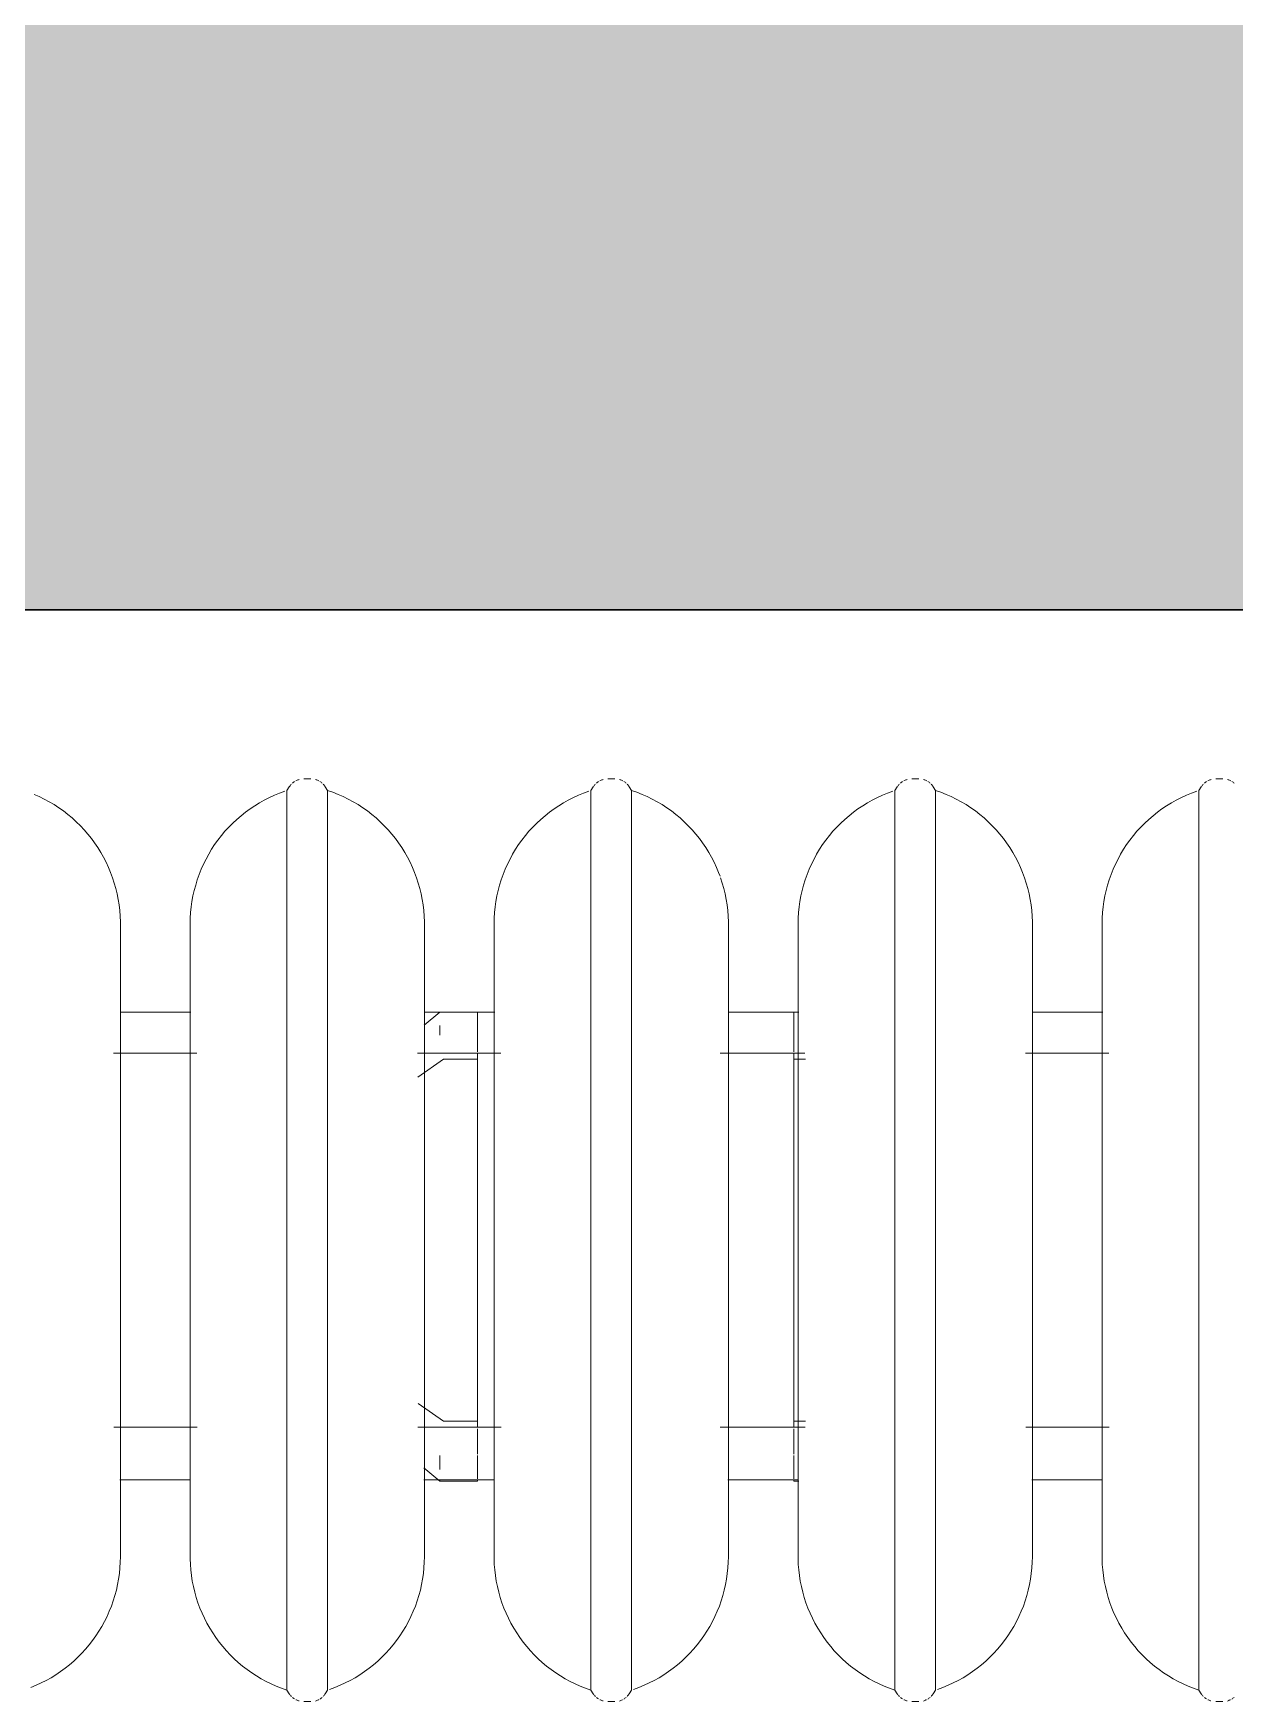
# Model space of a CAD drawing. Header units: inches. Extents: x -1176 to 1482, y -2527 to 978.
# Drawn here: x -857.86 to -845.02, y 778.2 to 796.04 of the extents above; entities that cross this region are included whole.
import ezdxf

# ---------------------------------------------------------------- set-up
doc = ezdxf.new("R2010")
doc.units = ezdxf.units.IN
doc.header["$MEASUREMENT"] = 0
for name, color, linetype, lineweight in [('A-GENM', 13, 'Continuous', 18), ('A-WALL', 113, 'Continuous', 18), ('A-WALL-PATT', 111, 'Continuous', 18)]:
    doc.layers.add(name, color=color, linetype=linetype, lineweight=lineweight)

# ---------------------------------------------------------------- blocks, each defined once
blk = doc.blocks.new('Cast_Iron_Radiator_8182 - Cast_Iron_Radiator_8182-V80-3rd Floor Power _ Signal')
at = {"layer": 'A-GENM', "lineweight": 9}
for p, q in [((-5.943, 4.848), (-5.968, 4.809)), ((-5.75, 4.933), (-5.787, 4.933)), ((-5.713, 4.933), (-5.75, 4.933)), ((-5.532, 4.809), (-5.557, 4.848)), ((-2.693, 4.848), (-2.718, 4.809)), ((-2.5, 4.933), (-2.537, 4.933)), ((-2.463, 4.933), (-2.5, 4.933)), ((-2.282, 4.809), (-2.307, 4.848)), ((0.557, 4.848), (0.532, 4.809)), ((0.75, 4.933), (0.713, 4.933)), ((0.787, 4.933), (0.75, 4.933)), ((-5.968, 1), (-5.968, 4.809)), ((-5.532, 1), (-5.532, 4.809)), ((-2.718, 1), (-2.718, 4.809)), ((-2.282, 1), (-2.282, 4.809)), ((0.532, 1), (0.532, 4.809)), ((-7.584, 2.438), (-7.751, 2.298)), ((-7.179, 2.438), (-7.584, 2.438)), ((-6.996, 2.438), (-7.179, 2.438)), ((-7.179, 2.291), (-7.179, 2.438)), ((-3.746, 2.438), (-4.501, 2.438)), ((-0.496, 2.438), (-1.251, 2.438)), ((-7.584, 2.192), (-7.584, 2.296)), ((-7.179, 2.296), (-7.179, 2.192)), ((-7.179, 2.013), (-7.179, 2.188)), ((-6.932, 2), (-7.179, 2)), ((-7.179, -2), (-7.179, 2)), ((-3.682, 2), (-4.587, 2)), ((-0.432, 2), (-1.322, 2)), ((-7.545, 1.935), (-7.817, 1.744)), ((-7.179, 1.935), (-7.545, 1.935)), ((-7.002, 1), (-7.002, -1)), ((-5.968, -1), (-5.968, 1)), ((-5.532, -1), (-5.532, 1)), ((-4.498, -1), (-4.498, 1)), ((-3.752, 1), (-3.752, -1)), ((-2.718, -1), (-2.718, 1)), ((-2.282, -1), (-2.282, 1)), ((-1.248, -1), (-1.248, 1)), ((-0.502, 1), (-0.502, -1)), ((0.532, -1), (0.532, 1)), ((-5.968, -4.809), (-5.968, -1)), ((-5.532, -4.809), (-5.532, -1)), ((-2.718, -4.809), (-2.718, -1)), ((-2.282, -4.809), (-2.282, -1)), ((0.532, -4.809), (0.532, -1)), ((-7.815, -1.745), (-7.545, -1.935)), ((-7.545, -1.935), (-7.179, -1.935)), ((-7.179, -2), (-6.928, -2)), ((-7.179, -2.287), (-7.179, -2.017)), ((-4.587, -2), (-3.678, -2)), ((-1.318, -2), (-0.428, -2)), ((-7.584, -2.452), (-7.584, -2.301)), ((-7.179, -2.301), (-7.179, -2.452)), ((-7.754, -2.432), (-7.584, -2.575)), ((-7.179, -2.551), (-7.179, -2.436)), ((-7.584, -2.575), (-7.584, -2.565)), ((-7.584, -2.575), (-7.179, -2.575)), ((-7.179, -2.562), (-6.997, -2.562)), ((-7.179, -2.565), (-7.179, -2.575)), ((-4.503, -2.562), (-3.747, -2.562)), ((-1.253, -2.562), (-0.497, -2.562)), ((-5.968, -4.809), (-5.943, -4.848)), ((-5.557, -4.848), (-5.532, -4.809)), ((-2.718, -4.809), (-2.693, -4.848)), ((-2.307, -4.848), (-2.282, -4.809)), ((0.532, -4.809), (0.557, -4.848)), ((-5.787, -4.933), (-5.75, -4.933)), ((-5.75, -4.933), (-5.713, -4.933)), ((-2.537, -4.933), (-2.5, -4.933)), ((-2.5, -4.933), (-2.463, -4.933)), ((0.713, -4.933), (0.75, -4.933)), ((0.75, -4.933), (0.787, -4.933))]:
    blk.add_line(p, q, dxfattribs=at)
at = {"layer": 'A-GENM', "lineweight": 9, "flags": 128}
for points in [[(-5.943, 4.848), (-5.938, 4.854), (-5.934, 4.86), (-5.929, 4.866), (-5.925, 4.872), (-5.919, 4.877)], [(-5.909, 4.887), (-5.903, 4.892), (-5.897, 4.896), (-5.891, 4.901), (-5.885, 4.905)], [(-5.872, 4.912), (-5.865, 4.915), (-5.858, 4.918), (-5.851, 4.921), (-5.844, 4.924), (-5.837, 4.926)], [(-5.662, 4.925), (-5.655, 4.923), (-5.648, 4.921), (-5.641, 4.918), (-5.634, 4.915), (-5.627, 4.912)], [(-5.614, 4.904), (-5.608, 4.9), (-5.602, 4.896), (-5.596, 4.891), (-5.591, 4.887)], [(-5.58, 4.876), (-5.575, 4.871), (-5.57, 4.865), (-5.565, 4.859), (-5.561, 4.854), (-5.557, 4.848)], [(-2.693, 4.848), (-2.688, 4.854), (-2.684, 4.86), (-2.679, 4.866), (-2.675, 4.872), (-2.669, 4.877)], [(-2.659, 4.887), (-2.653, 4.892), (-2.647, 4.896), (-2.641, 4.901), (-2.635, 4.905)], [(-2.622, 4.912), (-2.615, 4.915), (-2.608, 4.918), (-2.601, 4.921), (-2.594, 4.924), (-2.587, 4.926)], [(-2.412, 4.925), (-2.405, 4.923), (-2.398, 4.921), (-2.391, 4.918), (-2.384, 4.915), (-2.377, 4.912)], [(-2.364, 4.904), (-2.358, 4.9), (-2.352, 4.896), (-2.346, 4.891), (-2.341, 4.887)], [(-2.33, 4.876), (-2.325, 4.871), (-2.32, 4.865), (-2.315, 4.859), (-2.311, 4.854), (-2.307, 4.848)], [(0.557, 4.848), (0.562, 4.854), (0.566, 4.86), (0.571, 4.866), (0.575, 4.872), (0.581, 4.877)], [(0.591, 4.887), (0.597, 4.892), (0.603, 4.896), (0.609, 4.901), (0.615, 4.905)], [(0.628, 4.912), (0.635, 4.915), (0.642, 4.918), (0.649, 4.921), (0.656, 4.924), (0.663, 4.926)], [(0.838, 4.925), (0.845, 4.923), (0.852, 4.921), (0.859, 4.918), (0.866, 4.915), (0.873, 4.912)], [(0.886, 4.904), (0.892, 4.9), (0.898, 4.896), (0.904, 4.891), (0.909, 4.887)], [(-7.002, 3.383), (-7.001, 3.443), (-6.997, 3.503), (-6.991, 3.563), (-6.983, 3.622), (-6.972, 3.681), (-6.959, 3.74), (-6.943, 3.798), (-6.926, 3.855), (-6.906, 3.911), (-6.883, 3.967), (-6.859, 4.022), (-6.832, 4.076), (-6.804, 4.128), (-6.773, 4.18), (-6.74, 4.23), (-6.705, 4.279), (-6.668, 4.326), (-6.63, 4.372), (-6.589, 4.416), (-6.547, 4.459), (-6.503, 4.5), (-6.458, 4.539), (-6.411, 4.576), (-6.362, 4.612), (-6.312, 4.645), (-6.261, 4.677), (-6.209, 4.706), (-6.155, 4.733), (-6.101, 4.758), (-6.045, 4.781), (-5.989, 4.802)], [(-5.532, 4.809), (-5.475, 4.789), (-5.419, 4.767), (-5.365, 4.743), (-5.311, 4.716), (-5.258, 4.688), (-5.206, 4.657), (-5.156, 4.624), (-5.107, 4.59), (-5.059, 4.553), (-5.013, 4.515), (-4.969, 4.474), (-4.926, 4.432), (-4.885, 4.389), (-4.846, 4.343), (-4.808, 4.296), (-4.773, 4.248), (-4.739, 4.198), (-4.707, 4.147), (-4.678, 4.095), (-4.651, 4.042), (-4.625, 3.987), (-4.602, 3.932), (-4.587, 3.892)], [(-3.752, 3.383), (-3.751, 3.443), (-3.747, 3.503), (-3.741, 3.563), (-3.733, 3.622), (-3.722, 3.681), (-3.709, 3.74), (-3.693, 3.798), (-3.676, 3.855), (-3.656, 3.911), (-3.633, 3.967), (-3.609, 4.022), (-3.582, 4.076), (-3.554, 4.128), (-3.523, 4.18), (-3.49, 4.23), (-3.455, 4.279), (-3.418, 4.326), (-3.38, 4.372), (-3.339, 4.416), (-3.297, 4.459), (-3.253, 4.5), (-3.208, 4.539), (-3.161, 4.576), (-3.112, 4.612), (-3.062, 4.645), (-3.011, 4.677), (-2.959, 4.706), (-2.905, 4.733), (-2.851, 4.758), (-2.795, 4.781), (-2.739, 4.802)], [(-2.282, 4.809), (-2.225, 4.789), (-2.169, 4.767), (-2.115, 4.743), (-2.061, 4.716), (-2.008, 4.688), (-1.956, 4.657), (-1.906, 4.624), (-1.857, 4.59), (-1.809, 4.553), (-1.763, 4.515), (-1.719, 4.474), (-1.676, 4.432), (-1.635, 4.389), (-1.596, 4.343), (-1.558, 4.296), (-1.523, 4.248), (-1.489, 4.198), (-1.457, 4.147), (-1.428, 4.095), (-1.401, 4.042), (-1.375, 3.987), (-1.352, 3.932), (-1.331, 3.876), (-1.313, 3.819), (-1.297, 3.761), (-1.283, 3.703), (-1.271, 3.644), (-1.262, 3.585), (-1.255, 3.525), (-1.25, 3.465), (-1.248, 3.405), (-1.248, 3.383)], [(-0.502, 3.383), (-0.501, 3.443), (-0.497, 3.503), (-0.491, 3.563), (-0.483, 3.622), (-0.472, 3.681), (-0.459, 3.74), (-0.443, 3.798), (-0.426, 3.855), (-0.406, 3.911), (-0.383, 3.967), (-0.359, 4.022), (-0.332, 4.076), (-0.304, 4.128), (-0.273, 4.18), (-0.24, 4.23), (-0.205, 4.279), (-0.168, 4.326), (-0.13, 4.372), (-0.089, 4.416), (-0.047, 4.459), (-0.003, 4.5), (0.042, 4.539), (0.089, 4.576), (0.138, 4.612), (0.188, 4.645), (0.239, 4.677), (0.291, 4.706), (0.345, 4.733), (0.399, 4.758), (0.455, 4.781), (0.511, 4.802)], [(-4.581, 3.876), (-4.563, 3.819), (-4.547, 3.761), (-4.533, 3.703), (-4.521, 3.644), (-4.512, 3.585), (-4.505, 3.525), (-4.5, 3.465), (-4.498, 3.405), (-4.498, 3.383)], [(-7.002, 2.438), (-7.002, 2.498), (-7.002, 2.571), (-7.002, 2.642), (-7.002, 2.71), (-7.002, 2.775), (-7.002, 2.837), (-7.002, 2.896), (-7.002, 2.952), (-7.002, 3.005), (-7.002, 3.055), (-7.002, 3.102), (-7.002, 3.145), (-7.002, 3.185), (-7.002, 3.221), (-7.002, 3.254), (-7.002, 3.283), (-7.002, 3.309), (-7.002, 3.33), (-7.002, 3.348), (-7.002, 3.363), (-7.002, 3.373), (-7.002, 3.38), (-7.002, 3.383), (-7.002, 3.383)], [(-7.002, 3.383), (-7.002, 3.381), (-7.002, 3.375), (-7.002, 3.366), (-7.002, 3.353), (-7.002, 3.336), (-7.002, 3.315), (-7.002, 3.29), (-7.002, 3.262), (-7.002, 3.23), (-7.002, 3.195), (-7.002, 3.156), (-7.002, 3.114), (-7.002, 3.068), (-7.002, 3.019), (-7.002, 2.967), (-7.002, 2.911), (-7.002, 2.853), (-7.002, 2.792), (-7.002, 2.727), (-7.002, 2.66), (-7.002, 2.591), (-7.002, 2.518), (-7.002, 2.444), (-7.002, 2.367), (-7.002, 2.288), (-7.002, 2.206), (-7.002, 2.123), (-7.002, 2.038), (-7.002, 1.952), (-7.002, 1.864), (-7.002, 1.774), (-7.002, 1.683), (-7.002, 1.591), (-7.002, 1.499), (-7.002, 1.405), (-7.002, 1.311), (-7.002, 1.216), (-7.002, 1.121), (-7.002, 1.026), (-7.002, 1)], [(-4.498, 3.383), (-4.498, 3.381), (-4.498, 3.375), (-4.498, 3.366), (-4.498, 3.353), (-4.498, 3.336), (-4.498, 3.315), (-4.498, 3.29), (-4.498, 3.262), (-4.498, 3.23), (-4.498, 3.195), (-4.498, 3.156), (-4.498, 3.114), (-4.498, 3.068), (-4.498, 3.019), (-4.498, 2.967), (-4.498, 2.911), (-4.498, 2.853), (-4.498, 2.792), (-4.498, 2.727), (-4.498, 2.66), (-4.498, 2.591), (-4.498, 2.518), (-4.498, 2.444)], [(-4.498, 1), (-4.498, 1.095), (-4.498, 1.19), (-4.498, 1.285), (-4.498, 1.38), (-4.498, 1.473), (-4.498, 1.566), (-4.498, 1.659), (-4.498, 1.75), (-4.498, 1.839), (-4.498, 1.928), (-4.498, 2.015), (-4.498, 2.1), (-4.498, 2.184), (-4.498, 2.266), (-4.498, 2.346), (-4.498, 2.423), (-4.498, 2.498), (-4.498, 2.571), (-4.498, 2.642), (-4.498, 2.71), (-4.498, 2.775), (-4.498, 2.837), (-4.498, 2.896), (-4.498, 2.952), (-4.498, 3.005), (-4.498, 3.055), (-4.498, 3.102), (-4.498, 3.145), (-4.498, 3.185), (-4.498, 3.221), (-4.498, 3.254), (-4.498, 3.283), (-4.498, 3.309), (-4.498, 3.33), (-4.498, 3.348), (-4.498, 3.363), (-4.498, 3.373), (-4.498, 3.38), (-4.498, 3.383), (-4.498, 3.383)], [(-3.752, 2.438), (-3.752, 2.498), (-3.752, 2.571), (-3.752, 2.642), (-3.752, 2.71), (-3.752, 2.775), (-3.752, 2.837), (-3.752, 2.896), (-3.752, 2.952), (-3.752, 3.005), (-3.752, 3.055), (-3.752, 3.102), (-3.752, 3.145), (-3.752, 3.185), (-3.752, 3.221), (-3.752, 3.254), (-3.752, 3.283), (-3.752, 3.309), (-3.752, 3.33), (-3.752, 3.348), (-3.752, 3.363), (-3.752, 3.373), (-3.752, 3.38), (-3.752, 3.383), (-3.752, 3.383)], [(-3.752, 3.383), (-3.752, 3.381), (-3.752, 3.375), (-3.752, 3.366), (-3.752, 3.353), (-3.752, 3.336), (-3.752, 3.315), (-3.752, 3.29), (-3.752, 3.262), (-3.752, 3.23), (-3.752, 3.195), (-3.752, 3.156), (-3.752, 3.114), (-3.752, 3.068), (-3.752, 3.019), (-3.752, 2.967), (-3.752, 2.911), (-3.752, 2.853), (-3.752, 2.792), (-3.752, 2.727), (-3.752, 2.66), (-3.752, 2.591), (-3.752, 2.518), (-3.752, 2.444), (-3.752, 2.367), (-3.752, 2.288), (-3.752, 2.206), (-3.752, 2.123), (-3.752, 2.038), (-3.752, 1.952), (-3.752, 1.864), (-3.752, 1.774), (-3.752, 1.683), (-3.752, 1.591), (-3.752, 1.499), (-3.752, 1.405), (-3.752, 1.311), (-3.752, 1.216), (-3.752, 1.121), (-3.752, 1.026), (-3.752, 1)], [(-1.248, 3.383), (-1.248, 3.381), (-1.248, 3.375), (-1.248, 3.366), (-1.248, 3.353), (-1.248, 3.336), (-1.248, 3.315), (-1.248, 3.29), (-1.248, 3.262), (-1.248, 3.23), (-1.248, 3.195), (-1.248, 3.156), (-1.248, 3.114), (-1.248, 3.068), (-1.248, 3.019), (-1.248, 2.967), (-1.248, 2.911), (-1.248, 2.853), (-1.248, 2.792), (-1.248, 2.727), (-1.248, 2.66), (-1.248, 2.591), (-1.248, 2.518), (-1.248, 2.444)], [(-1.248, 1), (-1.248, 1.095), (-1.248, 1.19), (-1.248, 1.285), (-1.248, 1.38), (-1.248, 1.473), (-1.248, 1.566), (-1.248, 1.659), (-1.248, 1.75), (-1.248, 1.839), (-1.248, 1.928), (-1.248, 2.015), (-1.248, 2.1), (-1.248, 2.184), (-1.248, 2.266), (-1.248, 2.346), (-1.248, 2.423), (-1.248, 2.498), (-1.248, 2.571), (-1.248, 2.642), (-1.248, 2.71), (-1.248, 2.775), (-1.248, 2.837), (-1.248, 2.896), (-1.248, 2.952), (-1.248, 3.005), (-1.248, 3.055), (-1.248, 3.102), (-1.248, 3.145), (-1.248, 3.185), (-1.248, 3.221), (-1.248, 3.254), (-1.248, 3.283), (-1.248, 3.309), (-1.248, 3.33), (-1.248, 3.348), (-1.248, 3.363), (-1.248, 3.373), (-1.248, 3.38), (-1.248, 3.383), (-1.248, 3.383)], [(-0.502, 2.438), (-0.502, 2.498), (-0.502, 2.571), (-0.502, 2.642), (-0.502, 2.71), (-0.502, 2.775), (-0.502, 2.837), (-0.502, 2.896), (-0.502, 2.952), (-0.502, 3.005), (-0.502, 3.055), (-0.502, 3.102), (-0.502, 3.145), (-0.502, 3.185), (-0.502, 3.221), (-0.502, 3.254), (-0.502, 3.283), (-0.502, 3.309), (-0.502, 3.33), (-0.502, 3.348), (-0.502, 3.363), (-0.502, 3.373), (-0.502, 3.38), (-0.502, 3.383), (-0.502, 3.383)], [(-0.502, 3.383), (-0.502, 3.381), (-0.502, 3.375), (-0.502, 3.366), (-0.502, 3.353), (-0.502, 3.336), (-0.502, 3.315), (-0.502, 3.29), (-0.502, 3.262), (-0.502, 3.23), (-0.502, 3.195), (-0.502, 3.156), (-0.502, 3.114), (-0.502, 3.068), (-0.502, 3.019), (-0.502, 2.967), (-0.502, 2.911), (-0.502, 2.853), (-0.502, 2.792), (-0.502, 2.727), (-0.502, 2.66), (-0.502, 2.591), (-0.502, 2.518), (-0.502, 2.444), (-0.502, 2.367), (-0.502, 2.288), (-0.502, 2.206), (-0.502, 2.123), (-0.502, 2.038), (-0.502, 1.952), (-0.502, 1.864), (-0.502, 1.774), (-0.502, 1.683), (-0.502, 1.591), (-0.502, 1.499), (-0.502, 1.405), (-0.502, 1.311), (-0.502, 1.216), (-0.502, 1.121), (-0.502, 1.026), (-0.502, 1)], [(-7.002, -1), (-7.002, -1.095), (-7.002, -1.19), (-7.002, -1.285), (-7.002, -1.38), (-7.002, -1.473), (-7.002, -1.566), (-7.002, -1.659), (-7.002, -1.75), (-7.002, -1.839), (-7.002, -1.928), (-7.002, -2.015), (-7.002, -2.1), (-7.002, -2.184), (-7.002, -2.266), (-7.002, -2.346), (-7.002, -2.423), (-7.002, -2.498), (-7.002, -2.571), (-7.002, -2.642), (-7.002, -2.71), (-7.002, -2.775), (-7.002, -2.837), (-7.002, -2.896), (-7.002, -2.952), (-7.002, -3.005), (-7.002, -3.055), (-7.002, -3.102), (-7.002, -3.145), (-7.002, -3.185), (-7.002, -3.221), (-7.002, -3.254), (-7.002, -3.283), (-7.002, -3.309), (-7.002, -3.33), (-7.002, -3.348), (-7.002, -3.363), (-7.002, -3.373), (-7.002, -3.38), (-7.002, -3.383), (-7.002, -3.383)], [(-4.498, -3.383), (-4.498, -3.381), (-4.498, -3.375), (-4.498, -3.366), (-4.498, -3.353), (-4.498, -3.336), (-4.498, -3.315), (-4.498, -3.29), (-4.498, -3.262), (-4.498, -3.23), (-4.498, -3.195), (-4.498, -3.156), (-4.498, -3.114), (-4.498, -3.068), (-4.498, -3.019), (-4.498, -2.967), (-4.498, -2.911), (-4.498, -2.853), (-4.498, -2.792), (-4.498, -2.727), (-4.498, -2.66), (-4.498, -2.591), (-4.498, -2.518), (-4.498, -2.444), (-4.498, -2.367), (-4.498, -2.288), (-4.498, -2.206), (-4.498, -2.123), (-4.498, -2.038), (-4.498, -1.952), (-4.498, -1.864), (-4.498, -1.774), (-4.498, -1.683), (-4.498, -1.591), (-4.498, -1.499), (-4.498, -1.405), (-4.498, -1.311), (-4.498, -1.216), (-4.498, -1.121), (-4.498, -1.026), (-4.498, -1)], [(-3.752, -1), (-3.752, -1.095), (-3.752, -1.19), (-3.752, -1.285), (-3.752, -1.38), (-3.752, -1.473), (-3.752, -1.566), (-3.752, -1.659), (-3.752, -1.75), (-3.752, -1.839), (-3.752, -1.928), (-3.752, -2.015), (-3.752, -2.1), (-3.752, -2.184), (-3.752, -2.266), (-3.752, -2.346), (-3.752, -2.423), (-3.752, -2.498), (-3.752, -2.571), (-3.752, -2.642), (-3.752, -2.71), (-3.752, -2.775), (-3.752, -2.837), (-3.752, -2.896), (-3.752, -2.952), (-3.752, -3.005), (-3.752, -3.055), (-3.752, -3.102), (-3.752, -3.145), (-3.752, -3.185), (-3.752, -3.221), (-3.752, -3.254), (-3.752, -3.283), (-3.752, -3.309), (-3.752, -3.33), (-3.752, -3.348), (-3.752, -3.363), (-3.752, -3.373), (-3.752, -3.38), (-3.752, -3.383), (-3.752, -3.383)], [(-1.248, -3.383), (-1.248, -3.381), (-1.248, -3.375), (-1.248, -3.366), (-1.248, -3.353), (-1.248, -3.336), (-1.248, -3.315), (-1.248, -3.29), (-1.248, -3.262), (-1.248, -3.23), (-1.248, -3.195), (-1.248, -3.156), (-1.248, -3.114), (-1.248, -3.068), (-1.248, -3.019), (-1.248, -2.967), (-1.248, -2.911), (-1.248, -2.853), (-1.248, -2.792), (-1.248, -2.727), (-1.248, -2.66), (-1.248, -2.591), (-1.248, -2.518), (-1.248, -2.444), (-1.248, -2.367), (-1.248, -2.288), (-1.248, -2.206), (-1.248, -2.123), (-1.248, -2.038), (-1.248, -1.952), (-1.248, -1.864), (-1.248, -1.774), (-1.248, -1.683), (-1.248, -1.591), (-1.248, -1.499), (-1.248, -1.405), (-1.248, -1.311), (-1.248, -1.216), (-1.248, -1.121), (-1.248, -1.026), (-1.248, -1)], [(-0.502, -1), (-0.502, -1.095), (-0.502, -1.19), (-0.502, -1.285), (-0.502, -1.38), (-0.502, -1.473), (-0.502, -1.566), (-0.502, -1.659), (-0.502, -1.75), (-0.502, -1.839), (-0.502, -1.928), (-0.502, -2.015), (-0.502, -2.1), (-0.502, -2.184), (-0.502, -2.266), (-0.502, -2.346), (-0.502, -2.423), (-0.502, -2.498), (-0.502, -2.571), (-0.502, -2.642), (-0.502, -2.71), (-0.502, -2.775), (-0.502, -2.837), (-0.502, -2.896), (-0.502, -2.952), (-0.502, -3.005), (-0.502, -3.055), (-0.502, -3.102), (-0.502, -3.145), (-0.502, -3.185), (-0.502, -3.221), (-0.502, -3.254), (-0.502, -3.283), (-0.502, -3.309), (-0.502, -3.33), (-0.502, -3.348), (-0.502, -3.363), (-0.502, -3.373), (-0.502, -3.38), (-0.502, -3.383), (-0.502, -3.383)], [(-7.002, -3.383), (-7.002, -3.381), (-7.002, -3.375), (-7.002, -3.366), (-7.002, -3.353), (-7.002, -3.336), (-7.002, -3.315), (-7.002, -3.29), (-7.002, -3.262), (-7.002, -3.23), (-7.002, -3.195), (-7.002, -3.156), (-7.002, -3.114), (-7.002, -3.068), (-7.002, -3.019), (-7.002, -2.967), (-7.002, -2.911), (-7.002, -2.853), (-7.002, -2.792), (-7.002, -2.727), (-7.002, -2.66), (-7.002, -2.591), (-7.002, -2.562)], [(-4.498, -2.571), (-4.498, -2.642), (-4.498, -2.71), (-4.498, -2.775), (-4.498, -2.837), (-4.498, -2.896), (-4.498, -2.952), (-4.498, -3.005), (-4.498, -3.055), (-4.498, -3.102), (-4.498, -3.145), (-4.498, -3.185), (-4.498, -3.221), (-4.498, -3.254), (-4.498, -3.283), (-4.498, -3.309), (-4.498, -3.33), (-4.498, -3.348), (-4.498, -3.363), (-4.498, -3.373), (-4.498, -3.38), (-4.498, -3.383), (-4.498, -3.383)], [(-3.752, -3.383), (-3.752, -3.381), (-3.752, -3.375), (-3.752, -3.366), (-3.752, -3.353), (-3.752, -3.336), (-3.752, -3.315), (-3.752, -3.29), (-3.752, -3.262), (-3.752, -3.23), (-3.752, -3.195), (-3.752, -3.156), (-3.752, -3.114), (-3.752, -3.068), (-3.752, -3.019), (-3.752, -2.967), (-3.752, -2.911), (-3.752, -2.853), (-3.752, -2.792), (-3.752, -2.727), (-3.752, -2.66), (-3.752, -2.591)], [(-1.248, -2.571), (-1.248, -2.642), (-1.248, -2.71), (-1.248, -2.775), (-1.248, -2.837), (-1.248, -2.896), (-1.248, -2.952), (-1.248, -3.005), (-1.248, -3.055), (-1.248, -3.102), (-1.248, -3.145), (-1.248, -3.185), (-1.248, -3.221), (-1.248, -3.254), (-1.248, -3.283), (-1.248, -3.309), (-1.248, -3.33), (-1.248, -3.348), (-1.248, -3.363), (-1.248, -3.373), (-1.248, -3.38), (-1.248, -3.383), (-1.248, -3.383)], [(-0.502, -3.383), (-0.502, -3.381), (-0.502, -3.375), (-0.502, -3.366), (-0.502, -3.353), (-0.502, -3.336), (-0.502, -3.315), (-0.502, -3.29), (-0.502, -3.262), (-0.502, -3.23), (-0.502, -3.195), (-0.502, -3.156), (-0.502, -3.114), (-0.502, -3.068), (-0.502, -3.019), (-0.502, -2.967), (-0.502, -2.911), (-0.502, -2.853), (-0.502, -2.792), (-0.502, -2.727), (-0.502, -2.66), (-0.502, -2.591), (-0.502, -2.562)], [(-5.968, -4.809), (-6.025, -4.789), (-6.081, -4.767), (-6.135, -4.743), (-6.189, -4.716), (-6.242, -4.688), (-6.294, -4.657), (-6.344, -4.624), (-6.393, -4.59), (-6.441, -4.553), (-6.487, -4.515), (-6.531, -4.474), (-6.574, -4.432), (-6.615, -4.389), (-6.654, -4.343), (-6.692, -4.296), (-6.727, -4.248), (-6.761, -4.198), (-6.793, -4.147), (-6.822, -4.095), (-6.849, -4.042), (-6.875, -3.987), (-6.898, -3.932), (-6.919, -3.876), (-6.937, -3.819), (-6.953, -3.761), (-6.967, -3.703), (-6.979, -3.644), (-6.988, -3.585), (-6.995, -3.525), (-7, -3.465), (-7.002, -3.405), (-7.002, -3.383)], [(-4.498, -3.383), (-4.499, -3.443), (-4.503, -3.503), (-4.509, -3.563), (-4.517, -3.622), (-4.528, -3.681), (-4.541, -3.74), (-4.557, -3.798), (-4.574, -3.855), (-4.594, -3.911), (-4.617, -3.967), (-4.641, -4.022), (-4.668, -4.076), (-4.696, -4.128), (-4.727, -4.18), (-4.76, -4.23), (-4.795, -4.279), (-4.832, -4.326), (-4.87, -4.372), (-4.911, -4.416), (-4.953, -4.459), (-4.997, -4.5), (-5.042, -4.539), (-5.089, -4.576), (-5.138, -4.612), (-5.188, -4.645), (-5.239, -4.677), (-5.291, -4.706), (-5.345, -4.733), (-5.399, -4.758), (-5.455, -4.781), (-5.511, -4.802)], [(-2.718, -4.809), (-2.775, -4.789), (-2.831, -4.767), (-2.885, -4.743), (-2.939, -4.716), (-2.992, -4.688), (-3.044, -4.657), (-3.094, -4.624), (-3.143, -4.59), (-3.191, -4.553), (-3.237, -4.515), (-3.281, -4.474), (-3.324, -4.432), (-3.365, -4.389), (-3.404, -4.343), (-3.442, -4.296), (-3.477, -4.248), (-3.511, -4.198), (-3.543, -4.147), (-3.572, -4.095), (-3.599, -4.042), (-3.625, -3.987), (-3.648, -3.932), (-3.669, -3.876), (-3.687, -3.819), (-3.703, -3.761), (-3.717, -3.703), (-3.729, -3.644), (-3.738, -3.585), (-3.745, -3.525), (-3.75, -3.465), (-3.752, -3.405), (-3.752, -3.383)], [(-1.248, -3.383), (-1.249, -3.443), (-1.253, -3.503), (-1.259, -3.563), (-1.267, -3.622), (-1.278, -3.681), (-1.291, -3.74), (-1.307, -3.798), (-1.324, -3.855), (-1.344, -3.911), (-1.367, -3.967), (-1.391, -4.022), (-1.418, -4.076), (-1.446, -4.128), (-1.477, -4.18), (-1.51, -4.23), (-1.545, -4.279), (-1.582, -4.326), (-1.62, -4.372), (-1.661, -4.416), (-1.703, -4.459), (-1.747, -4.5), (-1.792, -4.539), (-1.839, -4.576), (-1.888, -4.612), (-1.938, -4.645), (-1.989, -4.677), (-2.041, -4.706), (-2.095, -4.733), (-2.149, -4.758), (-2.205, -4.781), (-2.261, -4.802)], [(0.532, -4.809), (0.475, -4.789), (0.419, -4.767), (0.365, -4.743), (0.311, -4.716), (0.258, -4.688), (0.206, -4.657), (0.156, -4.624), (0.107, -4.59), (0.059, -4.553), (0.013, -4.515), (-0.031, -4.474), (-0.074, -4.432), (-0.115, -4.389), (-0.154, -4.343), (-0.192, -4.296), (-0.227, -4.248), (-0.261, -4.198), (-0.293, -4.147), (-0.322, -4.095), (-0.349, -4.042), (-0.375, -3.987), (-0.398, -3.932), (-0.419, -3.876), (-0.437, -3.819), (-0.453, -3.761), (-0.467, -3.703), (-0.479, -3.644), (-0.488, -3.585), (-0.495, -3.525), (-0.5, -3.465), (-0.502, -3.405), (-0.502, -3.383)], [(-5.92, -4.876), (-5.925, -4.871), (-5.93, -4.865), (-5.935, -4.859), (-5.939, -4.854), (-5.943, -4.848)], [(-5.886, -4.904), (-5.892, -4.9), (-5.898, -4.896), (-5.904, -4.891), (-5.909, -4.887)], [(-5.838, -4.925), (-5.845, -4.923), (-5.852, -4.921), (-5.859, -4.918), (-5.866, -4.915), (-5.873, -4.912)], [(-5.628, -4.912), (-5.635, -4.915), (-5.642, -4.918), (-5.649, -4.921), (-5.656, -4.924), (-5.663, -4.926)], [(-5.591, -4.887), (-5.597, -4.892), (-5.603, -4.896), (-5.609, -4.901), (-5.615, -4.905)], [(-5.557, -4.848), (-5.562, -4.854), (-5.566, -4.86), (-5.571, -4.866), (-5.575, -4.872), (-5.581, -4.877)], [(-2.67, -4.876), (-2.675, -4.871), (-2.68, -4.865), (-2.685, -4.859), (-2.689, -4.854), (-2.693, -4.848)], [(-2.636, -4.904), (-2.642, -4.9), (-2.648, -4.896), (-2.654, -4.891), (-2.659, -4.887)], [(-2.588, -4.925), (-2.595, -4.923), (-2.602, -4.921), (-2.609, -4.918), (-2.616, -4.915), (-2.623, -4.912)], [(-2.378, -4.912), (-2.385, -4.915), (-2.392, -4.918), (-2.399, -4.921), (-2.406, -4.924), (-2.413, -4.926)], [(-2.341, -4.887), (-2.347, -4.892), (-2.353, -4.896), (-2.359, -4.901), (-2.365, -4.905)], [(-2.307, -4.848), (-2.312, -4.854), (-2.316, -4.86), (-2.321, -4.866), (-2.325, -4.872), (-2.331, -4.877)], [(0.58, -4.876), (0.575, -4.871), (0.57, -4.865), (0.565, -4.859), (0.561, -4.854), (0.557, -4.848)], [(0.614, -4.904), (0.608, -4.9), (0.602, -4.896), (0.596, -4.891), (0.591, -4.887)], [(0.662, -4.925), (0.655, -4.923), (0.648, -4.921), (0.641, -4.918), (0.634, -4.915), (0.627, -4.912)], [(0.872, -4.912), (0.865, -4.915), (0.858, -4.918), (0.851, -4.921), (0.844, -4.924), (0.837, -4.926)], [(0.909, -4.887), (0.903, -4.892), (0.897, -4.896), (0.891, -4.901), (0.885, -4.905)]]:
    blk.add_lwpolyline(points, dxfattribs=at)
blk = doc.blocks.new('Cast_Iron_Radiator_8182 - Cast_Iron_Radiator_8182-V81-3rd Floor Power _ Signal')
at = {"layer": 'A-GENM', "lineweight": 9}
for p, q in [((10.307, 4.848), (10.282, 4.809)), ((10.5, 4.933), (10.463, 4.933)), ((10.537, 4.933), (10.5, 4.933)), ((10.718, 4.809), (10.693, 4.848)), ((13.557, 4.848), (13.532, 4.809)), ((13.75, 4.933), (13.713, 4.933)), ((13.787, 4.933), (13.75, 4.933)), ((13.968, 4.809), (13.943, 4.848)), ((10.282, 1), (10.282, 4.809)), ((10.718, 1), (10.718, 4.809)), ((13.532, 1), (13.532, 4.809)), ((13.968, 1), (13.968, 4.809)), ((9.254, 2.438), (8.499, 2.438)), ((12.504, 2.438), (11.749, 2.438)), ((15.702, 2.438), (14.999, 2.438)), ((15.754, 2.438), (15.702, 2.438)), ((15.702, 2.438), (15.702, 2.291)), ((15.702, 2.296), (15.702, 2.192)), ((15.702, 2.188), (15.702, 2.013)), ((9.318, 2), (8.428, 2)), ((12.568, 2), (11.678, 2)), ((15.702, 2), (14.913, 2)), ((15.702, 2), (15.702, -2)), ((15.826, 1.935), (15.702, 1.935)), ((8.502, -1), (8.502, 1)), ((9.248, 1), (9.248, -1)), ((10.282, -1), (10.282, 1)), ((10.718, -1), (10.718, 1)), ((11.752, -1), (11.752, 1)), ((12.498, 1), (12.498, -1)), ((13.532, -1), (13.532, 1)), ((13.968, -1), (13.968, 1)), ((15.002, -1), (15.002, 1)), ((10.282, -4.809), (10.282, -1)), ((10.718, -4.809), (10.718, -1)), ((13.532, -4.809), (13.532, -1)), ((13.968, -4.809), (13.968, -1)), ((15.702, -1.935), (15.826, -1.935)), ((8.432, -2), (9.322, -2)), ((11.682, -2), (12.572, -2)), ((14.913, -2), (15.702, -2)), ((15.702, -2.017), (15.702, -2.287)), ((15.702, -2.301), (15.702, -2.452)), ((15.702, -2.436), (15.702, -2.551)), ((8.497, -2.562), (9.253, -2.562)), ((11.747, -2.562), (12.503, -2.562)), ((14.997, -2.562), (15.702, -2.562)), ((15.702, -2.565), (15.702, -2.575)), ((15.702, -2.575), (15.754, -2.575)), ((10.282, -4.809), (10.307, -4.848)), ((10.693, -4.848), (10.718, -4.809)), ((13.532, -4.809), (13.557, -4.848)), ((13.943, -4.848), (13.968, -4.809)), ((10.463, -4.933), (10.5, -4.933)), ((10.5, -4.933), (10.537, -4.933)), ((13.713, -4.933), (13.75, -4.933)), ((13.75, -4.933), (13.787, -4.933))]:
    blk.add_line(p, q, dxfattribs=at)
at = {"layer": 'A-GENM', "lineweight": 9, "flags": 128}
for points in [[(10.307, 4.848), (10.312, 4.854), (10.316, 4.86), (10.321, 4.866), (10.325, 4.872), (10.331, 4.877)], [(10.341, 4.887), (10.347, 4.892), (10.353, 4.896), (10.359, 4.901), (10.365, 4.905)], [(10.378, 4.912), (10.385, 4.915), (10.392, 4.918), (10.399, 4.921), (10.406, 4.924), (10.413, 4.926)], [(10.588, 4.925), (10.595, 4.923), (10.602, 4.921), (10.609, 4.918), (10.616, 4.915), (10.623, 4.912)], [(10.636, 4.904), (10.642, 4.9), (10.648, 4.896), (10.654, 4.891), (10.659, 4.887)], [(10.67, 4.876), (10.675, 4.871), (10.68, 4.865), (10.685, 4.859), (10.689, 4.854), (10.693, 4.848)], [(13.557, 4.848), (13.562, 4.854), (13.566, 4.86), (13.571, 4.866), (13.575, 4.872), (13.581, 4.877)], [(13.591, 4.887), (13.597, 4.892), (13.603, 4.896), (13.609, 4.901), (13.615, 4.905)], [(13.628, 4.912), (13.635, 4.915), (13.642, 4.918), (13.649, 4.921), (13.656, 4.924), (13.663, 4.926)], [(13.838, 4.925), (13.845, 4.923), (13.852, 4.921), (13.859, 4.918), (13.866, 4.915), (13.873, 4.912)], [(13.886, 4.904), (13.892, 4.9), (13.898, 4.896), (13.904, 4.891), (13.909, 4.887)], [(13.92, 4.876), (13.925, 4.871), (13.93, 4.865), (13.935, 4.859), (13.939, 4.854), (13.943, 4.848)], [(7.581, 4.767), (7.635, 4.743), (7.689, 4.716), (7.742, 4.688), (7.794, 4.657), (7.844, 4.624), (7.893, 4.59), (7.941, 4.553), (7.987, 4.515), (8.031, 4.474), (8.074, 4.432), (8.115, 4.389), (8.154, 4.343), (8.192, 4.296), (8.227, 4.248), (8.261, 4.198), (8.293, 4.147), (8.322, 4.095), (8.349, 4.042), (8.375, 3.987), (8.398, 3.932), (8.419, 3.876), (8.437, 3.819), (8.453, 3.761), (8.467, 3.703), (8.479, 3.644), (8.488, 3.585), (8.495, 3.525), (8.5, 3.465), (8.502, 3.405), (8.502, 3.383)], [(9.248, 3.383), (9.249, 3.443), (9.253, 3.503), (9.259, 3.563), (9.267, 3.622), (9.278, 3.681), (9.291, 3.74), (9.307, 3.798), (9.324, 3.855), (9.344, 3.911), (9.367, 3.967), (9.391, 4.022), (9.418, 4.076), (9.446, 4.128), (9.477, 4.18), (9.51, 4.23), (9.545, 4.279), (9.582, 4.326), (9.62, 4.372), (9.661, 4.416), (9.703, 4.459), (9.747, 4.5), (9.792, 4.539), (9.839, 4.576), (9.888, 4.612), (9.938, 4.645), (9.989, 4.677), (10.041, 4.706), (10.095, 4.733), (10.149, 4.758), (10.205, 4.781), (10.261, 4.802)], [(10.718, 4.809), (10.775, 4.789), (10.831, 4.767), (10.885, 4.743), (10.939, 4.716), (10.992, 4.688), (11.044, 4.657), (11.094, 4.624), (11.143, 4.59), (11.191, 4.553), (11.237, 4.515), (11.281, 4.474), (11.324, 4.432), (11.365, 4.389), (11.404, 4.343), (11.442, 4.296), (11.477, 4.248), (11.511, 4.198), (11.543, 4.147), (11.572, 4.095), (11.599, 4.042), (11.625, 3.987), (11.648, 3.932), (11.669, 3.876), (11.687, 3.819), (11.703, 3.761), (11.717, 3.703), (11.729, 3.644), (11.738, 3.585), (11.745, 3.525), (11.75, 3.465), (11.752, 3.405), (11.752, 3.383)], [(12.498, 3.383), (12.499, 3.443), (12.503, 3.503), (12.509, 3.563), (12.517, 3.622), (12.528, 3.681), (12.541, 3.74), (12.557, 3.798), (12.574, 3.855), (12.594, 3.911), (12.617, 3.967), (12.641, 4.022), (12.668, 4.076), (12.696, 4.128), (12.727, 4.18), (12.76, 4.23), (12.795, 4.279), (12.832, 4.326), (12.87, 4.372), (12.911, 4.416), (12.953, 4.459), (12.997, 4.5), (13.042, 4.539), (13.089, 4.576), (13.138, 4.612), (13.188, 4.645), (13.239, 4.677), (13.291, 4.706), (13.345, 4.733), (13.399, 4.758), (13.455, 4.781), (13.511, 4.802)], [(13.968, 4.809), (14.025, 4.789), (14.081, 4.767), (14.135, 4.743), (14.189, 4.716), (14.242, 4.688), (14.294, 4.657), (14.344, 4.624), (14.393, 4.59), (14.441, 4.553), (14.487, 4.515), (14.531, 4.474), (14.574, 4.432), (14.615, 4.389), (14.654, 4.343), (14.692, 4.296), (14.727, 4.248), (14.761, 4.198), (14.793, 4.147), (14.822, 4.095), (14.849, 4.042), (14.875, 3.987), (14.898, 3.932), (14.913, 3.892)], [(14.919, 3.876), (14.937, 3.819), (14.953, 3.761), (14.967, 3.703), (14.979, 3.644), (14.988, 3.585), (14.995, 3.525), (15, 3.465), (15.002, 3.405), (15.002, 3.383)], [(8.502, 3.383), (8.502, 3.381), (8.502, 3.375), (8.502, 3.366), (8.502, 3.353), (8.502, 3.336), (8.502, 3.315), (8.502, 3.29), (8.502, 3.262), (8.502, 3.23), (8.502, 3.195), (8.502, 3.156), (8.502, 3.114), (8.502, 3.068), (8.502, 3.019), (8.502, 2.967), (8.502, 2.911), (8.502, 2.853), (8.502, 2.792), (8.502, 2.727), (8.502, 2.66), (8.502, 2.591), (8.502, 2.518), (8.502, 2.444)], [(8.502, 1), (8.502, 1.095), (8.502, 1.19), (8.502, 1.285), (8.502, 1.38), (8.502, 1.473), (8.502, 1.566), (8.502, 1.659), (8.502, 1.75), (8.502, 1.839), (8.502, 1.928), (8.502, 2.015), (8.502, 2.1), (8.502, 2.184), (8.502, 2.266), (8.502, 2.346), (8.502, 2.423), (8.502, 2.498), (8.502, 2.571), (8.502, 2.642), (8.502, 2.71), (8.502, 2.775), (8.502, 2.837), (8.502, 2.896), (8.502, 2.952), (8.502, 3.005), (8.502, 3.055), (8.502, 3.102), (8.502, 3.145), (8.502, 3.185), (8.502, 3.221), (8.502, 3.254), (8.502, 3.283), (8.502, 3.309), (8.502, 3.33), (8.502, 3.348), (8.502, 3.363), (8.502, 3.373), (8.502, 3.38), (8.502, 3.383), (8.502, 3.383)], [(9.248, 2.438), (9.248, 2.498), (9.248, 2.571), (9.248, 2.642), (9.248, 2.71), (9.248, 2.775), (9.248, 2.837), (9.248, 2.896), (9.248, 2.952), (9.248, 3.005), (9.248, 3.055), (9.248, 3.102), (9.248, 3.145), (9.248, 3.185), (9.248, 3.221), (9.248, 3.254), (9.248, 3.283), (9.248, 3.309), (9.248, 3.33), (9.248, 3.348), (9.248, 3.363), (9.248, 3.373), (9.248, 3.38), (9.248, 3.383), (9.248, 3.383)], [(9.248, 3.383), (9.248, 3.381), (9.248, 3.375), (9.248, 3.366), (9.248, 3.353), (9.248, 3.336), (9.248, 3.315), (9.248, 3.29), (9.248, 3.262), (9.248, 3.23), (9.248, 3.195), (9.248, 3.156), (9.248, 3.114), (9.248, 3.068), (9.248, 3.019), (9.248, 2.967), (9.248, 2.911), (9.248, 2.853), (9.248, 2.792), (9.248, 2.727), (9.248, 2.66), (9.248, 2.591), (9.248, 2.518), (9.248, 2.444), (9.248, 2.367), (9.248, 2.288), (9.248, 2.206), (9.248, 2.123), (9.248, 2.038), (9.248, 1.952), (9.248, 1.864), (9.248, 1.774), (9.248, 1.683), (9.248, 1.591), (9.248, 1.499), (9.248, 1.405), (9.248, 1.311), (9.248, 1.216), (9.248, 1.121), (9.248, 1.026), (9.248, 1)], [(11.752, 3.383), (11.752, 3.381), (11.752, 3.375), (11.752, 3.366), (11.752, 3.353), (11.752, 3.336), (11.752, 3.315), (11.752, 3.29), (11.752, 3.262), (11.752, 3.23), (11.752, 3.195), (11.752, 3.156), (11.752, 3.114), (11.752, 3.068), (11.752, 3.019), (11.752, 2.967), (11.752, 2.911), (11.752, 2.853), (11.752, 2.792), (11.752, 2.727), (11.752, 2.66), (11.752, 2.591), (11.752, 2.518), (11.752, 2.444)], [(11.752, 1), (11.752, 1.095), (11.752, 1.19), (11.752, 1.285), (11.752, 1.38), (11.752, 1.473), (11.752, 1.566), (11.752, 1.659), (11.752, 1.75), (11.752, 1.839), (11.752, 1.928), (11.752, 2.015), (11.752, 2.1), (11.752, 2.184), (11.752, 2.266), (11.752, 2.346), (11.752, 2.423), (11.752, 2.498), (11.752, 2.571), (11.752, 2.642), (11.752, 2.71), (11.752, 2.775), (11.752, 2.837), (11.752, 2.896), (11.752, 2.952), (11.752, 3.005), (11.752, 3.055), (11.752, 3.102), (11.752, 3.145), (11.752, 3.185), (11.752, 3.221), (11.752, 3.254), (11.752, 3.283), (11.752, 3.309), (11.752, 3.33), (11.752, 3.348), (11.752, 3.363), (11.752, 3.373), (11.752, 3.38), (11.752, 3.383), (11.752, 3.383)], [(12.498, 2.438), (12.498, 2.498), (12.498, 2.571), (12.498, 2.642), (12.498, 2.71), (12.498, 2.775), (12.498, 2.837), (12.498, 2.896), (12.498, 2.952), (12.498, 3.005), (12.498, 3.055), (12.498, 3.102), (12.498, 3.145), (12.498, 3.185), (12.498, 3.221), (12.498, 3.254), (12.498, 3.283), (12.498, 3.309), (12.498, 3.33), (12.498, 3.348), (12.498, 3.363), (12.498, 3.373), (12.498, 3.38), (12.498, 3.383), (12.498, 3.383)], [(12.498, 3.383), (12.498, 3.381), (12.498, 3.375), (12.498, 3.366), (12.498, 3.353), (12.498, 3.336), (12.498, 3.315), (12.498, 3.29), (12.498, 3.262), (12.498, 3.23), (12.498, 3.195), (12.498, 3.156), (12.498, 3.114), (12.498, 3.068), (12.498, 3.019), (12.498, 2.967), (12.498, 2.911), (12.498, 2.853), (12.498, 2.792), (12.498, 2.727), (12.498, 2.66), (12.498, 2.591), (12.498, 2.518), (12.498, 2.444), (12.498, 2.367), (12.498, 2.288), (12.498, 2.206), (12.498, 2.123), (12.498, 2.038), (12.498, 1.952), (12.498, 1.864), (12.498, 1.774), (12.498, 1.683), (12.498, 1.591), (12.498, 1.499), (12.498, 1.405), (12.498, 1.311), (12.498, 1.216), (12.498, 1.121), (12.498, 1.026), (12.498, 1)], [(15.002, 3.383), (15.002, 3.381), (15.002, 3.375), (15.002, 3.366), (15.002, 3.353), (15.002, 3.336), (15.002, 3.315), (15.002, 3.29), (15.002, 3.262), (15.002, 3.23), (15.002, 3.195), (15.002, 3.156), (15.002, 3.114), (15.002, 3.068), (15.002, 3.019), (15.002, 2.967), (15.002, 2.911), (15.002, 2.853), (15.002, 2.792), (15.002, 2.727), (15.002, 2.66), (15.002, 2.591), (15.002, 2.518), (15.002, 2.444)], [(15.002, 1), (15.002, 1.095), (15.002, 1.19), (15.002, 1.285), (15.002, 1.38), (15.002, 1.473), (15.002, 1.566), (15.002, 1.659), (15.002, 1.75), (15.002, 1.839), (15.002, 1.928), (15.002, 2.015), (15.002, 2.1), (15.002, 2.184), (15.002, 2.266), (15.002, 2.346), (15.002, 2.423), (15.002, 2.498), (15.002, 2.571), (15.002, 2.642), (15.002, 2.71), (15.002, 2.775), (15.002, 2.837), (15.002, 2.896), (15.002, 2.952), (15.002, 3.005), (15.002, 3.055), (15.002, 3.102), (15.002, 3.145), (15.002, 3.185), (15.002, 3.221), (15.002, 3.254), (15.002, 3.283), (15.002, 3.309), (15.002, 3.33), (15.002, 3.348), (15.002, 3.363), (15.002, 3.373), (15.002, 3.38), (15.002, 3.383), (15.002, 3.383)], [(8.502, -3.383), (8.502, -3.381), (8.502, -3.375), (8.502, -3.366), (8.502, -3.353), (8.502, -3.336), (8.502, -3.315), (8.502, -3.29), (8.502, -3.262), (8.502, -3.23), (8.502, -3.195), (8.502, -3.156), (8.502, -3.114), (8.502, -3.068), (8.502, -3.019), (8.502, -2.967), (8.502, -2.911), (8.502, -2.853), (8.502, -2.792), (8.502, -2.727), (8.502, -2.66), (8.502, -2.591), (8.502, -2.518), (8.502, -2.444), (8.502, -2.367), (8.502, -2.288), (8.502, -2.206), (8.502, -2.123), (8.502, -2.038), (8.502, -1.952), (8.502, -1.864), (8.502, -1.774), (8.502, -1.683), (8.502, -1.591), (8.502, -1.499), (8.502, -1.405), (8.502, -1.311), (8.502, -1.216), (8.502, -1.121), (8.502, -1.026), (8.502, -1)], [(9.248, -1), (9.248, -1.095), (9.248, -1.19), (9.248, -1.285), (9.248, -1.38), (9.248, -1.473), (9.248, -1.566), (9.248, -1.659), (9.248, -1.75), (9.248, -1.839), (9.248, -1.928), (9.248, -2.015), (9.248, -2.1), (9.248, -2.184), (9.248, -2.266), (9.248, -2.346), (9.248, -2.423), (9.248, -2.498), (9.248, -2.571), (9.248, -2.642), (9.248, -2.71), (9.248, -2.775), (9.248, -2.837), (9.248, -2.896), (9.248, -2.952), (9.248, -3.005), (9.248, -3.055), (9.248, -3.102), (9.248, -3.145), (9.248, -3.185), (9.248, -3.221), (9.248, -3.254), (9.248, -3.283), (9.248, -3.309), (9.248, -3.33), (9.248, -3.348), (9.248, -3.363), (9.248, -3.373), (9.248, -3.38), (9.248, -3.383), (9.248, -3.383)], [(11.752, -3.383), (11.752, -3.381), (11.752, -3.375), (11.752, -3.366), (11.752, -3.353), (11.752, -3.336), (11.752, -3.315), (11.752, -3.29), (11.752, -3.262), (11.752, -3.23), (11.752, -3.195), (11.752, -3.156), (11.752, -3.114), (11.752, -3.068), (11.752, -3.019), (11.752, -2.967), (11.752, -2.911), (11.752, -2.853), (11.752, -2.792), (11.752, -2.727), (11.752, -2.66), (11.752, -2.591), (11.752, -2.518), (11.752, -2.444), (11.752, -2.367), (11.752, -2.288), (11.752, -2.206), (11.752, -2.123), (11.752, -2.038), (11.752, -1.952), (11.752, -1.864), (11.752, -1.774), (11.752, -1.683), (11.752, -1.591), (11.752, -1.499), (11.752, -1.405), (11.752, -1.311), (11.752, -1.216), (11.752, -1.121), (11.752, -1.026), (11.752, -1)], [(12.498, -1), (12.498, -1.095), (12.498, -1.19), (12.498, -1.285), (12.498, -1.38), (12.498, -1.473), (12.498, -1.566), (12.498, -1.659), (12.498, -1.75), (12.498, -1.839), (12.498, -1.928), (12.498, -2.015), (12.498, -2.1), (12.498, -2.184), (12.498, -2.266), (12.498, -2.346), (12.498, -2.423), (12.498, -2.498), (12.498, -2.571), (12.498, -2.642), (12.498, -2.71), (12.498, -2.775), (12.498, -2.837), (12.498, -2.896), (12.498, -2.952), (12.498, -3.005), (12.498, -3.055), (12.498, -3.102), (12.498, -3.145), (12.498, -3.185), (12.498, -3.221), (12.498, -3.254), (12.498, -3.283), (12.498, -3.309), (12.498, -3.33), (12.498, -3.348), (12.498, -3.363), (12.498, -3.373), (12.498, -3.38), (12.498, -3.383), (12.498, -3.383)], [(15.002, -3.383), (15.002, -3.381), (15.002, -3.375), (15.002, -3.366), (15.002, -3.353), (15.002, -3.336), (15.002, -3.315), (15.002, -3.29), (15.002, -3.262), (15.002, -3.23), (15.002, -3.195), (15.002, -3.156), (15.002, -3.114), (15.002, -3.068), (15.002, -3.019), (15.002, -2.967), (15.002, -2.911), (15.002, -2.853), (15.002, -2.792), (15.002, -2.727), (15.002, -2.66), (15.002, -2.591), (15.002, -2.518), (15.002, -2.444), (15.002, -2.367), (15.002, -2.288), (15.002, -2.206), (15.002, -2.123), (15.002, -2.038), (15.002, -1.952), (15.002, -1.864), (15.002, -1.774), (15.002, -1.683), (15.002, -1.591), (15.002, -1.499), (15.002, -1.405), (15.002, -1.311), (15.002, -1.216), (15.002, -1.121), (15.002, -1.026), (15.002, -1)], [(8.502, -2.571), (8.502, -2.642), (8.502, -2.71), (8.502, -2.775), (8.502, -2.837), (8.502, -2.896), (8.502, -2.952), (8.502, -3.005), (8.502, -3.055), (8.502, -3.102), (8.502, -3.145), (8.502, -3.185), (8.502, -3.221), (8.502, -3.254), (8.502, -3.283), (8.502, -3.309), (8.502, -3.33), (8.502, -3.348), (8.502, -3.363), (8.502, -3.373), (8.502, -3.38), (8.502, -3.383), (8.502, -3.383)], [(9.248, -3.383), (9.248, -3.381), (9.248, -3.375), (9.248, -3.366), (9.248, -3.353), (9.248, -3.336), (9.248, -3.315), (9.248, -3.29), (9.248, -3.262), (9.248, -3.23), (9.248, -3.195), (9.248, -3.156), (9.248, -3.114), (9.248, -3.068), (9.248, -3.019), (9.248, -2.967), (9.248, -2.911), (9.248, -2.853), (9.248, -2.792), (9.248, -2.727), (9.248, -2.66), (9.248, -2.591), (9.248, -2.562)], [(11.752, -2.571), (11.752, -2.642), (11.752, -2.71), (11.752, -2.775), (11.752, -2.837), (11.752, -2.896), (11.752, -2.952), (11.752, -3.005), (11.752, -3.055), (11.752, -3.102), (11.752, -3.145), (11.752, -3.185), (11.752, -3.221), (11.752, -3.254), (11.752, -3.283), (11.752, -3.309), (11.752, -3.33), (11.752, -3.348), (11.752, -3.363), (11.752, -3.373), (11.752, -3.38), (11.752, -3.383), (11.752, -3.383)], [(12.498, -3.383), (12.498, -3.381), (12.498, -3.375), (12.498, -3.366), (12.498, -3.353), (12.498, -3.336), (12.498, -3.315), (12.498, -3.29), (12.498, -3.262), (12.498, -3.23), (12.498, -3.195), (12.498, -3.156), (12.498, -3.114), (12.498, -3.068), (12.498, -3.019), (12.498, -2.967), (12.498, -2.911), (12.498, -2.853), (12.498, -2.792), (12.498, -2.727), (12.498, -2.66), (12.498, -2.591), (12.498, -2.562)], [(15.002, -2.571), (15.002, -2.642), (15.002, -2.71), (15.002, -2.775), (15.002, -2.837), (15.002, -2.896), (15.002, -2.952), (15.002, -3.005), (15.002, -3.055), (15.002, -3.102), (15.002, -3.145), (15.002, -3.185), (15.002, -3.221), (15.002, -3.254), (15.002, -3.283), (15.002, -3.309), (15.002, -3.33), (15.002, -3.348), (15.002, -3.363), (15.002, -3.373), (15.002, -3.38), (15.002, -3.383), (15.002, -3.383)], [(8.502, -3.383), (8.501, -3.443), (8.497, -3.503), (8.491, -3.563), (8.483, -3.622), (8.472, -3.681), (8.459, -3.74), (8.443, -3.798), (8.426, -3.855), (8.406, -3.911), (8.383, -3.967), (8.359, -4.022), (8.332, -4.076), (8.304, -4.128), (8.273, -4.18), (8.24, -4.23), (8.205, -4.279), (8.168, -4.326), (8.13, -4.372), (8.089, -4.416), (8.047, -4.459), (8.003, -4.5), (7.958, -4.539), (7.911, -4.576), (7.862, -4.612), (7.812, -4.645), (7.761, -4.677), (7.709, -4.706), (7.655, -4.733), (7.601, -4.758), (7.545, -4.781)], [(10.282, -4.809), (10.225, -4.789), (10.169, -4.767), (10.115, -4.743), (10.061, -4.716), (10.008, -4.688), (9.956, -4.657), (9.906, -4.624), (9.857, -4.59), (9.809, -4.553), (9.763, -4.515), (9.719, -4.474), (9.676, -4.432), (9.635, -4.389), (9.596, -4.343), (9.558, -4.296), (9.523, -4.248), (9.489, -4.198), (9.457, -4.147), (9.428, -4.095), (9.401, -4.042), (9.375, -3.987), (9.352, -3.932), (9.331, -3.876), (9.313, -3.819), (9.297, -3.761), (9.283, -3.703), (9.271, -3.644), (9.262, -3.585), (9.255, -3.525), (9.25, -3.465), (9.248, -3.405), (9.248, -3.383)], [(11.752, -3.383), (11.751, -3.443), (11.747, -3.503), (11.741, -3.563), (11.733, -3.622), (11.722, -3.681), (11.709, -3.74), (11.693, -3.798), (11.676, -3.855), (11.656, -3.911), (11.633, -3.967), (11.609, -4.022), (11.582, -4.076), (11.554, -4.128), (11.523, -4.18), (11.49, -4.23), (11.455, -4.279), (11.418, -4.326), (11.38, -4.372), (11.339, -4.416), (11.297, -4.459), (11.253, -4.5), (11.208, -4.539), (11.161, -4.576), (11.112, -4.612), (11.062, -4.645), (11.011, -4.677), (10.959, -4.706), (10.905, -4.733), (10.851, -4.758), (10.795, -4.781), (10.739, -4.802)], [(13.532, -4.809), (13.475, -4.789), (13.419, -4.767), (13.365, -4.743), (13.311, -4.716), (13.258, -4.688), (13.206, -4.657), (13.156, -4.624), (13.107, -4.59), (13.059, -4.553), (13.013, -4.515), (12.969, -4.474), (12.926, -4.432), (12.885, -4.389), (12.846, -4.343), (12.808, -4.296), (12.773, -4.248), (12.739, -4.198), (12.707, -4.147), (12.678, -4.095), (12.651, -4.042), (12.625, -3.987), (12.602, -3.932), (12.581, -3.876), (12.563, -3.819), (12.547, -3.761), (12.533, -3.703), (12.521, -3.644), (12.512, -3.585), (12.505, -3.525), (12.5, -3.465), (12.498, -3.405), (12.498, -3.383)], [(15.002, -3.383), (15.001, -3.443), (14.997, -3.503), (14.991, -3.563), (14.983, -3.622), (14.972, -3.681), (14.959, -3.74), (14.943, -3.798), (14.926, -3.855), (14.906, -3.911), (14.883, -3.967), (14.859, -4.022), (14.832, -4.076), (14.804, -4.128), (14.773, -4.18), (14.74, -4.23), (14.705, -4.279), (14.668, -4.326), (14.63, -4.372), (14.589, -4.416), (14.547, -4.459), (14.503, -4.5), (14.458, -4.539), (14.411, -4.576), (14.362, -4.612), (14.312, -4.645), (14.261, -4.677), (14.209, -4.706), (14.155, -4.733), (14.101, -4.758), (14.045, -4.781), (13.989, -4.802)], [(10.33, -4.876), (10.325, -4.871), (10.32, -4.865), (10.315, -4.859), (10.311, -4.854), (10.307, -4.848)], [(10.364, -4.904), (10.358, -4.9), (10.352, -4.896), (10.346, -4.891), (10.341, -4.887)], [(10.412, -4.925), (10.405, -4.923), (10.398, -4.921), (10.391, -4.918), (10.384, -4.915), (10.377, -4.912)], [(10.622, -4.912), (10.615, -4.915), (10.608, -4.918), (10.601, -4.921), (10.594, -4.924), (10.587, -4.926)], [(10.659, -4.887), (10.653, -4.892), (10.647, -4.896), (10.641, -4.901), (10.635, -4.905)], [(10.693, -4.848), (10.688, -4.854), (10.684, -4.86), (10.679, -4.866), (10.675, -4.872), (10.669, -4.877)], [(13.58, -4.876), (13.575, -4.871), (13.57, -4.865), (13.565, -4.859), (13.561, -4.854), (13.557, -4.848)], [(13.614, -4.904), (13.608, -4.9), (13.602, -4.896), (13.596, -4.891), (13.591, -4.887)], [(13.662, -4.925), (13.655, -4.923), (13.648, -4.921), (13.641, -4.918), (13.634, -4.915), (13.627, -4.912)], [(13.872, -4.912), (13.865, -4.915), (13.858, -4.918), (13.851, -4.921), (13.844, -4.924), (13.837, -4.926)], [(13.909, -4.887), (13.903, -4.892), (13.897, -4.896), (13.891, -4.901), (13.885, -4.905)], [(13.943, -4.848), (13.938, -4.854), (13.934, -4.86), (13.929, -4.866), (13.925, -4.872), (13.919, -4.877)]]:
    blk.add_lwpolyline(points, dxfattribs=at)

msp = doc.modelspace()

# ---------------------------------------------------------------- hatches: boundary and pattern name
at = {"layer": 'A-WALL-PATT', "lineweight": 9}
h = msp.add_hatch(color=7, dxfattribs=at)
h.paths.add_polyline_path([(-732.062, 789.874), (-732.062, 808.874), (-786.066, 808.874), (-786.066, 789.874), (-767.471, 789.874)], flags=0)
h.paths.add_polyline_path([(-824.747, 789.874), (-823.566, 789.874), (-823.566, 808.874), (-872.062, 808.874), (-872.062, 789.874), (-830.475, 789.874)], flags=0)

# ---------------------------------------------------------------- linework, layer by layer
at = {"layer": 'A-WALL', "color": 8, "lineweight": 30}
msp.add_line((-902.312, 789.874), (-823.566, 789.874), dxfattribs=at)

# ---------------------------------------------------------------- block references
at = {"layer": 'A-GENM', "lineweight": 9}
for name, p in [('Cast_Iron_Radiator_8182 - Cast_Iron_Radiator_8182-V81-3rd Floor Power _ Signal', (-865.434, 783.135)), ('Cast_Iron_Radiator_8182 - Cast_Iron_Radiator_8182-V80-3rd Floor Power _ Signal', (-845.934, 783.135))]:
    msp.add_blockref(name, p, dxfattribs=at)

doc.saveas('drawing.dxf')
